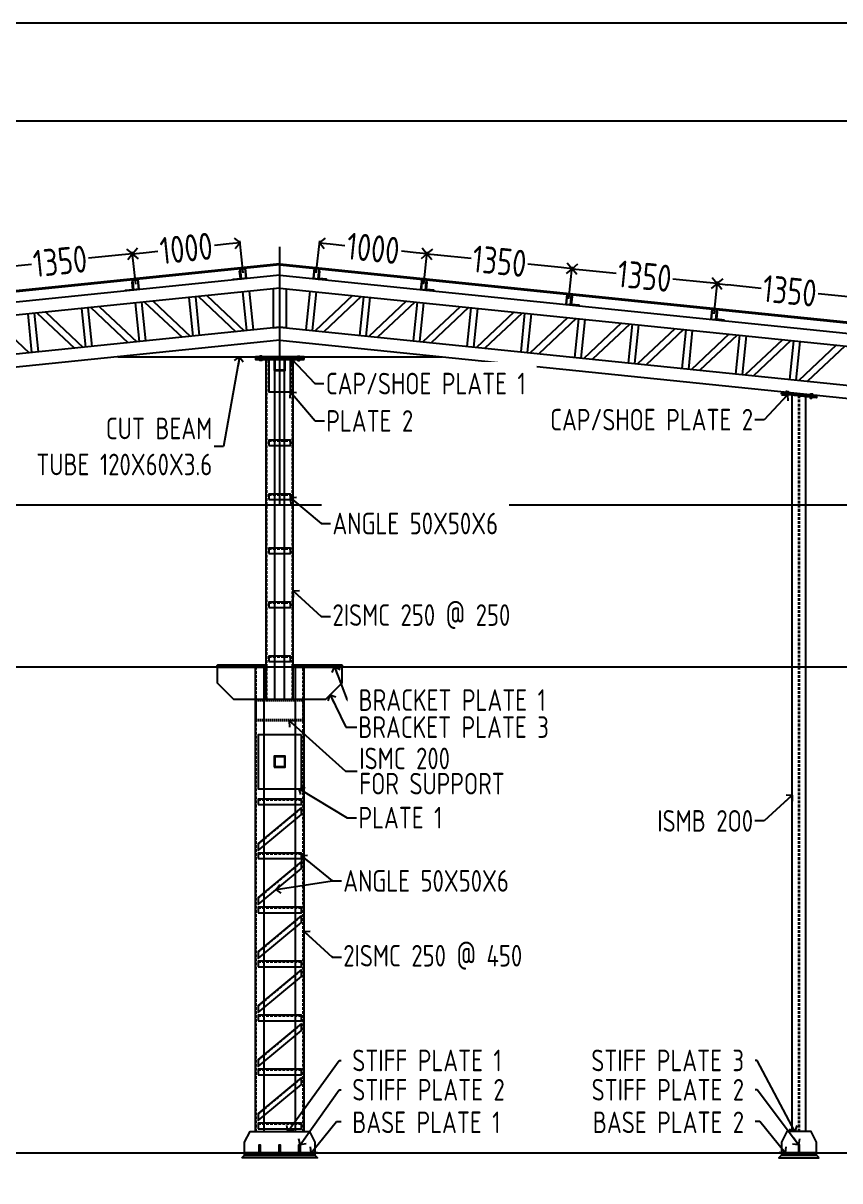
# Model space of a CAD drawing. Header units: millimetres. Extents: x 3470347 to 5996549, y -3470518 to 17149644.
# Drawn here: x 4647307 to 4654866, y 6624108 to 6634826 of the extents above; entities that cross this region are included whole.
import ezdxf

# ---------------------------------------------------------------- set-up
doc = ezdxf.new("R2010")
doc.units = ezdxf.units.MM
doc.header["$MEASUREMENT"] = 0
doc.header["$PDMODE"] = 35
doc.header["$PDSIZE"] = -5
doc.linetypes.add('DASHED', pattern=[0.75, 0.5, -0.25])
doc.linetypes.add('DASHED2', pattern=[0.375, 0.25, -0.125])
doc.layers.get('0').update_dxf_attribs({"linetype": 'CONTINUOUS', "lineweight": 25})
doc.layers.get('DEFPOINTS').update_dxf_attribs({"linetype": 'CONTINUOUS', "lineweight": 25})
doc.layers.add('BOLT', color=1, linetype='CONTINUOUS')
for name, color, linetype, lineweight in [('L5', 10, 'CONTINUOUS', 40), ('rRCC 1', 3, 'CONTINUOUS', 25), ('SHEET', 7, 'CONTINUOUS', 15)]:
    doc.layers.add(name, color=color, linetype=linetype, lineweight=lineweight)
doc.styles.add('DIM', font='geniso.shx', dxfattribs={"width": 0.85})
doc.dimstyles.new('ST-100', dxfattribs={"dimscale": 100, "dimtxt": 7, "dimasz": 5, "dimexe": 0.18, "dimexo": 0.0625, "dimgap": 0.2, "dimtad": 0, "dimdec": 0, "dimzin": 0, "dimdsep": 46, "dimtxsty": 'DIM', "dimblk": 'OPEN90', "dimcen": 0.09, "dimclrd": 256, "dimclrt": 7, "dimadec": 0, "dimazin": 0, "dimtfac": 1, "dimtdec": 0, "dimtofl": 0, "dimtmove": 0, "dimatfit": 3, "dimldrblk": 'OPEN90', "dimfxl": 1, "dimtolj": 1, "dimtzin": 0, "dimlwd": -1, "dimarcsym": 0})

# ---------------------------------------------------------------- blocks, each defined once
blk = doc.blocks.new('_Open90')
at = {"color": 0, "linetype": 'ByBlock', "lineweight": -2}
for p, q in [((0, 0), (-1, 0)), ((-0.5, 0.5), (0, 0)), ((0, 0), (-0.5, -0.5))]:
    blk.add_line(p, q, dxfattribs=at)
blk = doc.blocks.new('*D1063')
at = {"layer": 'BOLT'}
for p, q in [((4648220, 6632680), (4647911, 6632649)), ((4647076, 6632563), (4647384, 6632595))]:
    blk.add_line(p, q, dxfattribs=at)
at = {"layer": 'BOLT', "color": 0, "lineweight": -2}
for p, q in [((4648348, 6632411), (4648317, 6632708)), ((4647005, 6632273), (4646974, 6632571))]:
    blk.add_line(p, q, dxfattribs=at)
at = {"layer": 'DEFPOINTS', "color": 0}
for p in [(4648319, 6632690), (4648348, 6632404), (4647005, 6632267)]:
    blk.add_point(p, dxfattribs=at)
at = {"layer": 'BOLT', "xscale": 100, "yscale": 100, "zscale": 100}
for p, rotation in [((4648319, 6632690), 5.848071763045499), ((4646976, 6632553), 185.8480717630455)]:
    blk.add_blockref('_Open90', p, dxfattribs=dict(at, rotation=rotation))
at = {"layer": 'BOLT', "color": 7, "insert": (4647648, 6632622), "char_height": 250, "attachment_point": 5, "rotation": 5.8481, "style": 'DIM'}
blk.add_mtext('\\A1;1350', dxfattribs=at)
blk = doc.blocks.new('*D1064')
at = {"layer": 'BOLT'}
for p, q in [((4649214, 6632782), (4649079, 6632768)), ((4648418, 6632701), (4648553, 6632714))]:
    blk.add_line(p, q, dxfattribs=at)
at = {"layer": 'BOLT', "color": 0, "lineweight": -2}
for p, q in [((4649342, 6632513), (4649312, 6632810)), ((4648348, 6632411), (4648317, 6632708))]:
    blk.add_line(p, q, dxfattribs=at)
at = {"layer": 'DEFPOINTS', "color": 0}
for p in [(4649314, 6632792), (4649343, 6632506), (4648348, 6632404)]:
    blk.add_point(p, dxfattribs=at)
at = {"layer": 'BOLT', "yscale": 100, "zscale": 100}
for p, xscale, rotation in [((4649314, 6632792), 100, 5.848071763011922), ((4648319, 6632690), 99.99999999999999, 185.8480717630119)]:
    blk.add_blockref('_Open90', p, dxfattribs=dict(at, xscale=xscale, rotation=rotation))
at = {"layer": 'BOLT', "color": 7, "insert": (4648816, 6632741), "char_height": 250, "attachment_point": 5, "rotation": 5.8481, "style": 'DIM'}
blk.add_mtext('\\A1;1000', dxfattribs=at)
blk = doc.blocks.new('*D1445')
at = {"layer": 'BOLT', "color": 0, "lineweight": -2}
for p, q in [((4653701, 6632136), (4653732, 6632433)), ((4655044, 6631998), (4655074, 6632296))]:
    blk.add_line(p, q, dxfattribs=at)
at = {"layer": 'BOLT'}
for p, q in [((4653829, 6632405), (4654138, 6632374)), ((4654973, 6632288), (4654664, 6632320))]:
    blk.add_line(p, q, dxfattribs=at)
at = {"layer": 'DEFPOINTS', "color": 0}
for p in [(4653730, 6632415), (4653700, 6632129), (4655043, 6631992)]:
    blk.add_point(p, dxfattribs=at)
at = {"layer": 'BOLT', "yscale": 100, "zscale": 100}
for p, xscale, rotation in [((4653730, 6632415), 100, 174.1519282407262), ((4655073, 6632278), 99.99999999999999, 354.1519282407262)]:
    blk.add_blockref('_Open90', p, dxfattribs=dict(at, xscale=xscale, rotation=rotation))
at = {"layer": 'BOLT', "color": 7, "insert": (4654401, 6632347), "char_height": 250, "attachment_point": 5, "rotation": 354.1519, "style": 'DIM'}
blk.add_mtext('\\A1;1350', dxfattribs=at)
blk = doc.blocks.new('*D1446')
at = {"layer": 'BOLT', "color": 0, "lineweight": -2}
for p, q in [((4652358, 6632273), (4652389, 6632571)), ((4653701, 6632136), (4653732, 6632433))]:
    blk.add_line(p, q, dxfattribs=at)
at = {"layer": 'BOLT'}
for p, q in [((4652486, 6632543), (4652795, 6632511)), ((4653630, 6632426), (4653321, 6632457))]:
    blk.add_line(p, q, dxfattribs=at)
at = {"layer": 'DEFPOINTS', "color": 0}
for p in [(4652387, 6632553), (4652357, 6632267), (4653700, 6632129)]:
    blk.add_point(p, dxfattribs=at)
at = {"layer": 'BOLT', "xscale": 100, "yscale": 100, "zscale": 100}
for p, rotation in [((4652387, 6632553), 174.1519282407182), ((4653730, 6632415), 354.1519282407182)]:
    blk.add_blockref('_Open90', p, dxfattribs=dict(at, rotation=rotation))
at = {"layer": 'BOLT', "color": 7, "insert": (4653058, 6632484), "char_height": 250, "attachment_point": 5, "rotation": 354.1519, "style": 'DIM'}
blk.add_mtext('\\A1;1350', dxfattribs=at)
blk = doc.blocks.new('*D1447')
at = {"layer": 'BOLT', "color": 0, "lineweight": -2}
for p, q in [((4651015, 6632411), (4651046, 6632708)), ((4652358, 6632273), (4652389, 6632571))]:
    blk.add_line(p, q, dxfattribs=at)
at = {"layer": 'BOLT'}
for p, q in [((4651143, 6632680), (4651452, 6632649)), ((4652287, 6632563), (4651978, 6632595))]:
    blk.add_line(p, q, dxfattribs=at)
at = {"layer": 'DEFPOINTS', "color": 0}
for p in [(4651044, 6632690), (4651014, 6632404), (4652357, 6632267)]:
    blk.add_point(p, dxfattribs=at)
at = {"layer": 'BOLT', "xscale": 100, "yscale": 100, "zscale": 100}
for p, rotation in [((4651044, 6632690), 174.1519282407303), ((4652387, 6632553), 354.1519282407303)]:
    blk.add_blockref('_Open90', p, dxfattribs=dict(at, rotation=rotation))
at = {"layer": 'BOLT', "color": 7, "insert": (4651715, 6632622), "char_height": 250, "attachment_point": 5, "rotation": 354.1519, "style": 'DIM'}
blk.add_mtext('\\A1;1350', dxfattribs=at)
blk = doc.blocks.new('*D1448')
at = {"layer": 'BOLT', "color": 0, "lineweight": -2}
for p, q in [((4650020, 6632513), (4650051, 6632810)), ((4651015, 6632411), (4651046, 6632708))]:
    blk.add_line(p, q, dxfattribs=at)
at = {"layer": 'BOLT'}
for p, q in [((4650148, 6632782), (4650283, 6632768)), ((4650944, 6632701), (4650809, 6632714))]:
    blk.add_line(p, q, dxfattribs=at)
at = {"layer": 'DEFPOINTS', "color": 0}
for p in [(4650049, 6632792), (4650020, 6632506), (4651014, 6632404)]:
    blk.add_point(p, dxfattribs=at)
at = {"layer": 'BOLT', "xscale": 100, "yscale": 100, "zscale": 100}
for p, rotation in [((4650049, 6632792), 174.1519282406889), ((4651044, 6632690), 354.1519282406888)]:
    blk.add_blockref('_Open90', p, dxfattribs=dict(at, rotation=rotation))
at = {"layer": 'BOLT', "color": 7, "insert": (4650546, 6632741), "char_height": 250, "attachment_point": 5, "rotation": 354.1519, "style": 'DIM'}
blk.add_mtext('\\A1;1000', dxfattribs=at)

msp = doc.modelspace()

# ---------------------------------------------------------------- hatches: boundary and pattern name
at = {"transparency": 33554559}
h = msp.add_hatch(color=2, dxfattribs=at)
h.dxf.hatch_style = 1
h.paths.add_polyline_path([(4649314.33, 6632551.68), (4649324.11, 6632456.18), (4649371.86, 6632461.07), (4649362.08, 6632556.57)])
h.paths.add_polyline_path([(4649317.84, 6632548.82), (4649326.97, 6632459.69), (4649368.35, 6632463.93), (4649359.22, 6632553.06)], flags=16)
h = msp.add_hatch(color=2, dxfattribs=at)
h.dxf.hatch_style = 1
h.paths.add_polyline_path([(4649990.88, 6632461.07), (4650038.63, 6632456.18), (4650048.42, 6632551.68), (4650000.67, 6632556.57)])
h.paths.add_polyline_path([(4649994.39, 6632463.93), (4650035.78, 6632459.69), (4650044.91, 6632548.82), (4650003.52, 6632553.06)], flags=16)
h = msp.add_hatch(color=2, dxfattribs=at)
h.dxf.hatch_style = 1
h.paths.add_polyline_path([(4648319.53, 6632449.79), (4648329.31, 6632354.29), (4648377.06, 6632359.18), (4648367.28, 6632454.68)])
h.paths.add_polyline_path([(4648323.04, 6632446.93), (4648332.17, 6632357.8), (4648373.55, 6632362.03), (4648364.43, 6632451.17)], flags=16)
h = msp.add_hatch(color=2, dxfattribs=at)
h.dxf.hatch_style = 1
h.paths.add_polyline_path([(4650985.68, 6632359.18), (4651033.43, 6632354.29), (4651043.21, 6632449.79), (4650995.46, 6632454.68)])
h.paths.add_polyline_path([(4650989.19, 6632362.03), (4651030.57, 6632357.8), (4651039.7, 6632446.93), (4650998.32, 6632451.17)], flags=16)
h = msp.add_hatch(color=2, dxfattribs=at)
h.dxf.hatch_style = 1
h.paths.add_polyline_path([(4652328.65, 6632221.62), (4652376.4, 6632216.73), (4652386.18, 6632312.23), (4652338.43, 6632317.12)])
h.paths.add_polyline_path([(4652332.16, 6632224.48), (4652373.55, 6632220.24), (4652382.68, 6632309.38), (4652341.29, 6632313.62)], flags=16)
h = msp.add_hatch(color=2, dxfattribs=at)
h.dxf.hatch_style = 1
h.paths.add_polyline_path([(4653671.63, 6632084.07), (4653719.38, 6632079.18), (4653729.16, 6632174.68), (4653681.41, 6632179.57)])
h.paths.add_polyline_path([(4653675.14, 6632086.93), (4653716.52, 6632082.69), (4653725.65, 6632171.82), (4653684.27, 6632176.06)], flags=16)
h = msp.add_hatch(color=2, dxfattribs=at)
h.dxf.hatch_style = 1
h.paths.add_polyline_path([(4649631.37, 6631611.5), (4649631.37, 6631711.5), (4649731.37, 6631711.5), (4649731.37, 6631611.5)])
h.paths.add_polyline_path([(4649635.37, 6631615.5), (4649635.37, 6631707.5), (4649727.37, 6631707.5), (4649727.37, 6631615.5)], flags=16)
h = msp.add_hatch(color=2, dxfattribs=at)
h.dxf.hatch_style = 1
h.paths.add_polyline_path([(4649631.37, 6627938.5), (4649631.37, 6628038.5), (4649731.37, 6628038.5), (4649731.37, 6627938.5)])
h.paths.add_polyline_path([(4649635.37, 6627942.5), (4649635.37, 6628034.5), (4649727.37, 6628034.5), (4649727.37, 6627942.5)], flags=16)

# ---------------------------------------------------------------- linework, layer by layer
at = {"color": 1}
for p, q in [((4649556.37, 6628565.5, 0), (4649556.37, 6631712, 0)), ((4649636.37, 6628565.5, 0), (4649636.37, 6631712, 0)), ((4649726.37, 6628565.5, 0), (4649726.37, 6631712, 0)), ((4649806.37, 6628565.5, 0), (4649806.37, 6631712, 0)), ((4654425.54, 6624565.5, 0), (4654425.54, 6631379.59, 0)), ((4654550.54, 6624565.5, 0), (4654550.54, 6631366.79, 0)), ((4649456.37, 6624565.5, 0), (4649456.37, 6628865.5, 0)), ((4649536.37, 6628465.5, 0), (4649536.37, 6628865.5, 0)), ((4649826.37, 6628265.5, 0), (4649826.37, 6628865.5, 0)), ((4649906.37, 6624565.5, 0), (4649906.37, 6628865.5, 0)), ((4649536.37, 6624565.5, 0), (4649536.37, 6628465.5, 0)), ((4649826.37, 6624565.5, 0), (4649826.37, 6628265.5, 0))]:
    msp.add_line(p, q, dxfattribs=at)
at = {"color": 1, "linetype": 'DASHED', "ltscale": 50}
for p, q in [((4649563.47, 6628565.5, 0), (4649563.47, 6631712, 0)), ((4649799.27, 6628565.5, 0), (4649799.27, 6631712, 0)), ((4654484.59, 6624565.5, 0), (4654484.59, 6631373.54, 0)), ((4654491.49, 6624565.5, 0), (4654491.49, 6631372.83, 0)), ((4649463.47, 6628465.5, 0), (4649463.47, 6628865.5, 0)), ((4649899.27, 6628265.5, 0), (4649899.27, 6628865.5, 0)), ((4649463.47, 6624565.5, 0), (4649463.47, 6628465.5, 0)), ((4649899.27, 6624565.5, 0), (4649899.27, 6628265.5, 0))]:
    msp.add_line(p, q, dxfattribs=at)
at = {"color": 8, "elevation": 0}
for points in [[(4649681.37, 6630365.5), (4649681.37, 6632756.44)], [(4634681.37, 6630365.5), (4664681.37, 6630365.5)], [(4634681.37, 6628865.5), (4664681.37, 6628865.5)], [(4634681.37, 6624365.5), (4664681.37, 6624365.5)]]:
    msp.add_lwpolyline(points, dxfattribs=at)
at = {"color": 140, "elevation": 0}
for points in [[(4649681.37, 6632599.32), (4634666.37, 6631061.43), (4634666.37, 6627268.09)], [(4649681.37, 6632589.27), (4634676.37, 6631052.4), (4634676.37, 6627268.09)], [(4649681.37, 6632599.32), (4664696.37, 6631061.43), (4664696.37, 6627268.09)], [(4649681.37, 6632589.27), (4664686.37, 6631052.4), (4664686.37, 6627268.09)]]:
    msp.add_lwpolyline(points, dxfattribs=at)
at = {"elevation": 0}
for points in [[(4649362.08, 6632556.57), (4649371.86, 6632461.07), (4649324.11, 6632456.18), (4649314.33, 6632551.68)], [(4649359.22, 6632553.06), (4649368.35, 6632463.93), (4649326.97, 6632459.69), (4649317.84, 6632548.82)], [(4650000.67, 6632556.57), (4649990.88, 6632461.07), (4650038.63, 6632456.18), (4650048.42, 6632551.68)], [(4650003.52, 6632553.06), (4649994.39, 6632463.93), (4650035.78, 6632459.69), (4650044.91, 6632548.82)], [(4648367.28, 6632454.68), (4648377.06, 6632359.18), (4648329.31, 6632354.29), (4648319.53, 6632449.79)], [(4648364.43, 6632451.17), (4648373.55, 6632362.03), (4648332.17, 6632357.8), (4648323.04, 6632446.93)], [(4650995.46, 6632454.68), (4650985.68, 6632359.18), (4651033.43, 6632354.29), (4651043.21, 6632449.79)], [(4650998.32, 6632451.17), (4650989.19, 6632362.03), (4651030.57, 6632357.8), (4651039.7, 6632446.93)], [(4652338.43, 6632317.12), (4652328.65, 6632221.62), (4652376.4, 6632216.73), (4652386.18, 6632312.23)], [(4652341.29, 6632313.62), (4652332.16, 6632224.48), (4652373.55, 6632220.24), (4652382.68, 6632309.38)], [(4653681.41, 6632179.57), (4653671.63, 6632084.07), (4653719.38, 6632079.18), (4653729.16, 6632174.68)], [(4653684.27, 6632176.06), (4653675.14, 6632086.93), (4653716.52, 6632082.69), (4653725.65, 6632171.82)]]:
    msp.add_lwpolyline(points, close=True, dxfattribs=at)
at = {"color": 3, "elevation": 0}
for points in [[(4649681.36, 6632492.77), (4634775.22, 6630966.02)], [(4649681.38, 6632492.77), (4664587.52, 6630966.02)], [(4649681.38, 6632492.77), (4664587.52, 6630966.02)], [(4649681.36, 6632372.14), (4634787.45, 6630846.65)], [(4649377.99, 6631979.18), (4649341.31, 6632337.31)], [(4649437.68, 6631985.3), (4649401, 6632343.42)], [(4649681.36, 6632372.14), (4649621.36, 6632365.99), (4649621.36, 6632004.11), (4649681.36, 6632010.26)], [(4649681.38, 6632372.14), (4664575.29, 6630846.65)], [(4649681.38, 6632372.14), (4649741.38, 6632365.99), (4649741.38, 6632004.11), (4649681.38, 6632010.26)], [(4649925.06, 6631985.3), (4649961.75, 6632343.42)], [(4649984.75, 6631979.18), (4650021.43, 6632337.31)], [(4648383.2, 6631877.29), (4648346.51, 6632235.42)], [(4648442.88, 6631883.41), (4648406.2, 6632241.53)], [(4648431.07, 6632244.08), (4648776.88, 6631917.62)], [(4648509.92, 6632252.16), (4648855.75, 6631925.66)], [(4648880.59, 6631928.24), (4648843.91, 6632286.37)], [(4648940.28, 6631934.35), (4648903.6, 6632292.48)], [(4648928.47, 6632295.03), (4649274.27, 6631968.56)], [(4649007.32, 6632303.1), (4649353.15, 6631976.61)], [(4650355.43, 6632303.1), (4650009.59, 6631976.61)], [(4650434.27, 6632295.03), (4650088.47, 6631968.56)], [(4650422.46, 6631934.35), (4650459.14, 6632292.48)], [(4650482.15, 6631928.24), (4650518.83, 6632286.37)], [(4650852.82, 6632252.16), (4650506.99, 6631925.66)], [(4650931.67, 6632244.08), (4650585.87, 6631917.62)], [(4650919.86, 6631883.41), (4650956.54, 6632241.53)], [(4650979.55, 6631877.29), (4651016.23, 6632235.42)], [(4647388.4, 6631775.4), (4647351.72, 6632133.53)], [(4647448.09, 6631781.52), (4647411.41, 6632139.64)], [(4647436.28, 6632142.19), (4647782.08, 6631815.73)], [(4647515.12, 6632150.27), (4647860.96, 6631823.77)], [(4647885.8, 6631826.35), (4647849.12, 6632184.47)], [(4647945.49, 6631832.46), (4647908.8, 6632190.59)], [(4647933.67, 6632193.14), (4648279.48, 6631866.67)], [(4648012.52, 6632201.21), (4648358.36, 6631874.72)], [(4651350.22, 6632201.21), (4651004.39, 6631874.72)], [(4651429.07, 6632193.14), (4651083.27, 6631866.67)], [(4651417.26, 6631832.46), (4651453.94, 6632190.59)], [(4651476.95, 6631826.35), (4651513.63, 6632184.47)], [(4651847.62, 6632150.27), (4651501.78, 6631823.77)], [(4651926.47, 6632142.19), (4651580.66, 6631815.73)], [(4651914.66, 6631781.52), (4651951.34, 6632139.64)], [(4651974.34, 6631775.4), (4652011.02, 6632133.53)], [(4647017.73, 6632099.32), (4647363.56, 6631772.83)], [(4652345.02, 6632099.32), (4651999.18, 6631772.83)], [(4652423.86, 6632091.24), (4652078.06, 6631764.78)], [(4652412.05, 6631730.57), (4652448.73, 6632088.7)], [(4652471.74, 6631724.46), (4652508.42, 6632082.58)], [(4652842.41, 6632048.37), (4652496.58, 6631721.88)], [(4652921.26, 6632040.3), (4652575.46, 6631713.83)], [(4652909.45, 6631679.63), (4652946.13, 6632037.75)], [(4652969.14, 6631673.51), (4653005.82, 6632031.64)], [(4649681.36, 6632010.26), (4634824.13, 6630488.52)], [(4649681.38, 6632010.26), (4664538.61, 6630488.52)], [(4653339.81, 6631997.43), (4652993.98, 6631670.93)], [(4653418.66, 6631989.35), (4653072.86, 6631662.89)], [(4653406.85, 6631628.68), (4653443.53, 6631986.81)], [(4653466.54, 6631622.57), (4653503.22, 6631980.69)], [(4653837.21, 6631946.48), (4653491.37, 6631619.99)], [(4653916.06, 6631938.41), (4653570.25, 6631611.94)], [(4653904.25, 6631577.73), (4653940.93, 6631935.86)], [(4653963.93, 6631571.62), (4654000.62, 6631929.75)], [(4649681.36, 6631889.63), (4634836.36, 6630369.14)], [(4649681.38, 6631889.63), (4664526.38, 6630369.14)], [(4654334.61, 6631895.54), (4653988.77, 6631569.04)], [(4654413.46, 6631887.46), (4654067.65, 6631561)], [(4654401.64, 6631526.79), (4654438.33, 6631884.92)], [(4654461.33, 6631520.68), (4654498.01, 6631878.8)], [(4654832.01, 6631844.59), (4654486.17, 6631518.1)], [(4654910.85, 6631836.52), (4654565.05, 6631510.05)], [(4648181.36, 6631736), (4651181.36, 6631736)], [(4649581.37, 6630915.5), (4649781.37, 6630915.5), (4649781.37, 6630965.5), (4649581.37, 6630965.5), (4649581.37, 6630915.5)], [(4649581.37, 6630415.5), (4649781.37, 6630415.5), (4649781.37, 6630465.5), (4649581.37, 6630465.5), (4649581.37, 6630415.5)], [(4649581.37, 6629915.5), (4649781.37, 6629915.5), (4649781.37, 6629965.5), (4649581.37, 6629965.5), (4649581.37, 6629915.5)], [(4649581.37, 6629415.5), (4649781.37, 6629415.5), (4649781.37, 6629465.5), (4649581.37, 6629465.5), (4649581.37, 6629415.5)], [(4649581.37, 6628915.5), (4649781.37, 6628915.5), (4649781.37, 6628965.5), (4649581.37, 6628965.5), (4649581.37, 6628915.5)], [(4649481.37, 6627590.5), (4649881.37, 6627590.5), (4649881.37, 6627640.5), (4649481.37, 6627640.5), (4649481.37, 6627590.5)], [(4649881.38, 6627565.52), (4649481.37, 6627230.71), (4649481.37, 6627165.5), (4649881.37, 6627500.3), (4649881.37, 6627565.5)], [(4649481.37, 6627090.5), (4649881.37, 6627090.5), (4649881.37, 6627140.5), (4649481.37, 6627140.5), (4649481.37, 6627090.5)], [(4649881.38, 6627065.52), (4649481.37, 6626730.71), (4649481.37, 6626665.5), (4649881.37, 6627000.3), (4649881.37, 6627065.5)], [(4649481.37, 6626590.5), (4649881.37, 6626590.5), (4649881.37, 6626640.5), (4649481.37, 6626640.5), (4649481.37, 6626590.5)], [(4649881.38, 6626565.52), (4649481.37, 6626230.71), (4649481.37, 6626165.5), (4649881.37, 6626500.3), (4649881.37, 6626565.5)], [(4649481.37, 6626090.5), (4649881.37, 6626090.5), (4649881.37, 6626140.5), (4649481.37, 6626140.5), (4649481.37, 6626090.5)], [(4649881.38, 6626065.52), (4649481.37, 6625730.71), (4649481.37, 6625665.5), (4649881.37, 6626000.3), (4649881.37, 6626065.5)], [(4649481.37, 6625590.5), (4649881.37, 6625590.5), (4649881.37, 6625640.5), (4649481.37, 6625640.5), (4649481.37, 6625590.5)], [(4649881.38, 6625565.52), (4649481.37, 6625230.71), (4649481.37, 6625165.5), (4649881.37, 6625500.3), (4649881.37, 6625565.5)], [(4649481.37, 6625090.5), (4649881.37, 6625090.5), (4649881.37, 6625140.5), (4649481.37, 6625140.5), (4649481.37, 6625090.5)], [(4649881.38, 6625065.52), (4649481.37, 6624730.71), (4649481.37, 6624665.5), (4649881.37, 6625000.3), (4649881.37, 6625065.5)], [(4649481.37, 6624590.5), (4649881.37, 6624590.5), (4649881.37, 6624640.5), (4649481.37, 6624640.5), (4649481.37, 6624590.5)]]:
    msp.add_lwpolyline(points, dxfattribs=at)
for points in [[(4649249.5, 6632448.54), (4649248.89, 6632454.5), (4649317.53, 6632461.53), (4649310.5, 6632530.18), (4649316.47, 6632530.79), (4649324.11, 6632456.18)], [(4650113.24, 6632448.54), (4650113.85, 6632454.5), (4650045.21, 6632461.53), (4650052.24, 6632530.18), (4650046.28, 6632530.79), (4650038.63, 6632456.18)], [(4648254.7, 6632346.64), (4648254.09, 6632352.61), (4648322.73, 6632359.64), (4648315.7, 6632428.28), (4648321.67, 6632428.9), (4648329.31, 6632354.29)], [(4651108.04, 6632346.64), (4651108.65, 6632352.61), (4651040.01, 6632359.64), (4651047.04, 6632428.28), (4651041.07, 6632428.9), (4651033.43, 6632354.29)], [(4652451.01, 6632209.09), (4652451.62, 6632215.06), (4652382.98, 6632222.09), (4652390.01, 6632290.73), (4652384.05, 6632291.34), (4652376.4, 6632216.73)], [(4653793.99, 6632071.54), (4653794.6, 6632077.51), (4653725.96, 6632084.54), (4653732.99, 6632153.18), (4653727.02, 6632153.79), (4653719.38, 6632079.18)], [(4649631.37, 6631611.5), (4649731.37, 6631611.5), (4649731.37, 6631711.5), (4649631.37, 6631711.5)], [(4649635.37, 6631615.5), (4649727.37, 6631615.5), (4649727.37, 6631707.5), (4649635.37, 6631707.5)], [(4650256.37, 6628865.5), (4650256.37, 6628715.5), (4650106.37, 6628565.5), (4649256.37, 6628565.5), (4649106.37, 6628715.5), (4649106.37, 6628865.5)], [(4649631.37, 6627938.5), (4649731.37, 6627938.5), (4649731.37, 6628038.5), (4649631.37, 6628038.5)], [(4649635.37, 6627942.5), (4649727.37, 6627942.5), (4649727.37, 6628034.5), (4649635.37, 6628034.5)]]:
    msp.add_lwpolyline(points, close=True, dxfattribs=at)
at = {"color": 5, "elevation": 0}
for points in [[(4649907, 6631712), (4649907, 6631736), (4649456.37, 6631736), (4649456.37, 6631712)], [(4649781.37, 6631711.5), (4649581.37, 6631711.5), (4649581.37, 6631411.5), (4649781.37, 6631411.5)], [(4654325.83, 6631389.8), (4654328.28, 6631413.68), (4654652.69, 6631380.45), (4654650.24, 6631356.57)], [(4649881.37, 6628238.5), (4649481.37, 6628238.5), (4649481.37, 6627738.5), (4649881.37, 6627738.5)], [(4654650.54, 6624345.5), (4654650.54, 6624365.5), (4654325.54, 6624365.5), (4654325.54, 6624345.5)]]:
    msp.add_lwpolyline(points, close=True, dxfattribs=at)
for points in [[(4649907, 6631724), (4649456.37, 6631724)], [(4649514.37, 6631736), (4649514.37, 6631744), (4649498.37, 6631744), (4649498.37, 6631736)], [(4649514.37, 6631712), (4649514.37, 6631704), (4649498.37, 6631704), (4649498.37, 6631712)], [(4649506.37, 6631704), (4649506.37, 6631744)], [(4649506.37, 6631712), (4649506.37, 6631736)], [(4649848.37, 6631736), (4649848.37, 6631744), (4649864.37, 6631744), (4649864.37, 6631736)], [(4649848.37, 6631712), (4649848.37, 6631704), (4649864.37, 6631704), (4649864.37, 6631712)], [(4649856.37, 6631704), (4649856.37, 6631744)], [(4649856.37, 6631712), (4649856.37, 6631736)], [(4654327.06, 6631401.74), (4654651.46, 6631368.51)], [(4654367.62, 6631385.52), (4654366.8, 6631377.56), (4654382.72, 6631375.93), (4654383.53, 6631383.89)], [(4654370.06, 6631409.4), (4654370.88, 6631417.35), (4654386.79, 6631415.72), (4654385.98, 6631407.77)], [(4654374.76, 6631376.75), (4654378.84, 6631416.54)], [(4654594.99, 6631386.36), (4654595.8, 6631394.32), (4654611.72, 6631392.69), (4654610.91, 6631384.73)], [(4654599.69, 6631353.71), (4654603.76, 6631393.5)], [(4654600.5, 6631361.67), (4654602.95, 6631385.54)], [(4654592.54, 6631362.48), (4654591.73, 6631354.52), (4654607.65, 6631352.89), (4654608.46, 6631360.85)], [(4649356.37, 6624345.5), (4649356.37, 6624365.5), (4650006.37, 6624365.5), (4650006.37, 6624345.5), (4649356.37, 6624345.5)]]:
    msp.add_lwpolyline(points, dxfattribs=at)
at = {"color": 3, "linetype": 'DASHED', "ltscale": 50, "elevation": 0}
for points in [[(4649581.37, 6630959.5), (4649781.37, 6630959.5)], [(4649581.37, 6630459.5), (4649781.37, 6630459.5)], [(4649581.37, 6629959.5), (4649781.37, 6629959.5)], [(4649581.37, 6629459.5), (4649781.37, 6629459.5)], [(4649581.37, 6628959.5), (4649781.37, 6628959.5)], [(4649481.37, 6627634.5), (4649881.37, 6627634.5)], [(4649481.37, 6627222.88), (4649881.37, 6627557.68)], [(4649481.37, 6627134.5), (4649881.37, 6627134.5)], [(4649481.37, 6626722.88), (4649881.37, 6627057.68)], [(4649481.37, 6626634.5), (4649881.37, 6626634.5)], [(4649481.37, 6626222.88), (4649881.37, 6626557.68)], [(4649481.37, 6626134.5), (4649881.37, 6626134.5)], [(4649481.37, 6625722.88), (4649881.37, 6626057.68)], [(4649481.37, 6625634.5), (4649881.37, 6625634.5)], [(4649481.37, 6625222.88), (4649881.37, 6625557.68)], [(4649481.37, 6625134.5), (4649881.37, 6625134.5)], [(4649481.37, 6624722.88), (4649881.37, 6625057.68)], [(4649481.37, 6624634.5), (4649881.37, 6624634.5)]]:
    msp.add_lwpolyline(points, dxfattribs=at)
at = {"color": 6, "linetype": 'DASHED2', "ltscale": 50, "elevation": 0}
for points in [[(4649899.27, 6628365.5), (4649463.47, 6628365.5), (4649463.47, 6628565.5), (4649899.27, 6628565.5)], [(4649899.27, 6628376.3), (4649463.47, 6628376.3), (4649463.47, 6628554.7), (4649899.27, 6628554.7)]]:
    msp.add_lwpolyline(points, close=True, dxfattribs=at)
at = {"color": 4, "elevation": 0}
for points in [[(4649956.37, 6624565.5), (4650006.37, 6624465.5), (4650006.37, 6624365.5), (4649356.37, 6624365.5), (4649356.37, 6624465.5), (4649406.37, 6624565.5)], [(4654325.54, 6624465.5), (4654325.54, 6624365.5), (4654650.54, 6624365.5), (4654650.54, 6624465.5), (4654600.54, 6624565.5), (4654375.54, 6624565.5)], [(4649491.37, 6624365.5), (4649491.37, 6624440.5), (4649501.37, 6624440.5), (4649501.37, 6624365.5)], [(4649676.37, 6624365.5), (4649676.37, 6624440.5), (4649686.37, 6624440.5), (4649686.37, 6624365.5)], [(4649859.7, 6624365.5), (4649859.7, 6624440.5), (4649869.7, 6624440.5), (4649869.7, 6624365.5)], [(4654493.04, 6624365.5), (4654493.04, 6624440.5), (4654483.04, 6624440.5), (4654483.04, 6624365.5)]]:
    msp.add_lwpolyline(points, close=True, dxfattribs=at)
at = {"color": 6, "elevation": 0}
for points in [[(4649331.37, 6624320.5), (4649356.37, 6624345.5), (4650006.37, 6624345.5), (4650031.37, 6624320.5)], [(4654675.54, 6624320.5), (4654650.54, 6624345.5), (4654325.54, 6624345.5), (4654300.54, 6624320.5)]]:
    msp.add_lwpolyline(points, close=True, dxfattribs=at)
at = {"layer": 'L5', "color": 0, "linetype": 'ByBlock', "elevation": 0}
for points in [[(4649556.37, 6628865.5), (4649106.37, 6628865.5), (4649106.37, 6628877.5), (4649556.37, 6628877.5)], [(4649806.37, 6628865.5), (4650256.37, 6628865.5), (4650256.37, 6628877.5), (4649806.37, 6628877.5)]]:
    msp.add_lwpolyline(points, close=True, dxfattribs=at)

# ---------------------------------------------------------------- dimensions: what is measured, and where the dimension line sits
at = {"layer": 'BOLT'}
for base, p1, p2, angle, picture, middle in [((4649313.8, 6632792.37, 0), (4648348.3, 6632404.48, 0), (4649343.09, 6632506.37, 0), 5.848072, '*D1064', (4648816.4, 6632741.42, 0)), ((4650048.94, 6632792.37, 0), (4651014.44, 6632404.48, 0), (4650019.65, 6632506.37, 0), 174.151928, '*D1448', (4650546.34, 6632741.42, 0)), ((4648319.01, 6632690.47, 0), (4647005.32, 6632266.93, 0), (4648348.3, 6632404.48, 0), 5.848072, '*D1063', (4647647.52, 6632621.7, 0)), ((4651043.74, 6632690.47, 0), (4652357.42, 6632266.93, 0), (4651014.44, 6632404.48, 0), 174.151928, '*D1447', (4651715.22, 6632621.7, 0)), ((4652386.71, 6632552.92, 0), (4653700.39, 6632129.38, 0), (4652357.42, 6632266.93, 0), 174.151928, '*D1446', (4653058.2, 6632484.15, 0)), ((4653729.69, 6632415.37, 0), (4655043.37, 6631991.82, 0), (4653700.39, 6632129.38, 0), 174.151928, '*D1445', (4654401.17, 6632346.59, 0))]:
    dim = msp.add_linear_dim(base=base, p1=p1, p2=p2, angle=angle, dimstyle='ST-100', override={"dimtxt": 2.5, "dimasz": 1, "dimtmove": 1}, dxfattribs=at)
    dim.commit()
    dim.dimension.update_dxf_attribs({"geometry": picture, "text_midpoint": middle})

# ---------------------------------------------------------------- leaders
at = {"layer": 'rRCC 1'}
for points in [[(4649756.71, 6624565.5, 0), (4650230.38, 6625222.18, 0), (4650357.91, 6625222.18, 0)], [(4654450.12, 6624565.5, 0), (4654101.53, 6625222.18, 0), (4653974, 6625222.18, 0)], [(4649869.12, 6624440.5, 0), (4650230.38, 6624950.75, 0), (4650357.91, 6624950.75, 0)], [(4654483.04, 6624440.5, 0), (4654101.53, 6624950.75, 0), (4653974, 6624950.75, 0)], [(4649970.9, 6624365.5, 0), (4650207.73, 6624657.96, 0), (4650357.91, 6624657.96, 0)], [(4654361.01, 6624365.5, 0), (4654124.18, 6624657.96, 0), (4653974, 6624657.96, 0)]]:
    msp.add_leader(points, dimstyle='ST-100', override={"dimasz": 0.8}, dxfattribs=at)

# ---------------------------------------------------------------- next in the draw order: texts
at = {"layer": 'rRCC 1', "color": 7, "insert": (4649056.75, 6630906.85, 0), "char_height": 200, "attachment_point": 6, "style": 'DIM', "bg_fill": 2}
msp.add_mtext('\\A1;CUT BEAM\\PTUBE 120X60X3.6', dxfattribs=at)

# ---------------------------------------------------------------- next in the draw order: linework, layer by layer
at = {"color": 192, "lineweight": 25, "elevation": 0}
msp.add_lwpolyline([(4630913.37, 6601077.16), (4678644.03, 6601077.16), (4678644.03, 6634826.15), (4630913.37, 6634826.15)], close=True, dxfattribs=at)
at = {"layer": 'SHEET', "color": 220, "lineweight": 25, "elevation": 0}
msp.add_lwpolyline([(4631822.52, 6601984.62), (4677734.87, 6601984.62), (4677734.87, 6633918.7), (4631822.52, 6633918.7)], close=True, dxfattribs=at)

# ---------------------------------------------------------------- next in the draw order: leaders
at = {"layer": 'rRCC 1'}
msp.add_leader([(4649309.76, 6631736, 0), (4649160.18, 6630906.85, 0), (4649074.14, 6630906.85, 0)], dimstyle='ST-100', override={"dimasz": 0.8}, dxfattribs=at)

# ---------------------------------------------------------------- next in the draw order: texts
at = {"layer": 'rRCC 1', "color": 7, "char_height": 200, "style": 'DIM', "bg_fill": 2}
for s, insert, attachment_point in [('\\A1;CAP/SHOE PLATE 1', (4650108.15, 6631488.78, 0), 4), ('\\A1;ANGLE 50X50X6', (4650169.49, 6630193.33, 0), 4), ('\\A1;2ISMC 250 @ 250', (4650169.49, 6629331.39, 0), 4), ('\\A1;ISMB 2O0', (4654062.42, 6627440.26, 0), 6), ('\\A1;\\Fgeniso.shx|c1;ANGLE 50X50X6', (4650269.49, 6626884.56, 0), 4), ('\\A1;2ISMC 250 @ 450', (4650269.49, 6626177.38, 0), 4)]:
    msp.add_mtext(s, dxfattribs=dict(at, insert=insert, attachment_point=attachment_point))
for s, insert, attachment_point, line_spacing_factor in [('\\A1;ISMC 200\\PFOR SUPPORT', (4650417.73, 6627901.61, 0), 4, 0.7), ('\\A1;STIFF PLATE 1', (4650352.83, 6625222.18, 0), 4, 0.709091), ('\\A1;STIFF PLATE 3', (4653979.07, 6625222.18, 0), 6, 0.709091)]:
    msp.add_mtext(s, dxfattribs=dict(at, insert=insert, attachment_point=attachment_point, line_spacing_factor=line_spacing_factor))

# ---------------------------------------------------------------- next in the draw order: texts
for s, insert, attachment_point in [('\\A1;PLATE 2', (4650112.54, 6631143.02, 0), 4), ('\\A1;CAP/SHOE PLATE 2', (4654062.42, 6631154.58, 0), 6), ('\\A1;PLATE 1', (4650410.28, 6627470.02, 0), 4)]:
    msp.add_mtext(s, dxfattribs=dict(at, insert=insert, attachment_point=attachment_point))
at = {"layer": 'rRCC 1', "color": 7, "char_height": 200, "line_spacing_factor": 0.709091, "style": 'DIM', "bg_fill": 2}
for insert, attachment_point in [((4650352.83, 6624950.75, 0), 4), ((4653979.07, 6624950.75, 0), 6)]:
    msp.add_mtext('\\A1;STIFF PLATE 2', dxfattribs=dict(at, insert=insert, attachment_point=attachment_point))

# ---------------------------------------------------------------- next in the draw order: leaders
at = {"layer": 'rRCC 1'}
for points in [[(4649788.89, 6631719.72, 0), (4650004.72, 6631488.78, 0), (4650090.76, 6631488.78, 0)], [(4649781.37, 6630431.46, 0), (4650066.05, 6630193.33, 0), (4650152.09, 6630193.33, 0)], [(4649806.37, 6629569.52, 0), (4650066.05, 6629331.39, 0), (4650152.09, 6629331.39, 0)], [(4649771.83, 6628365.5, 0), (4650289.89, 6627901.61, 0), (4650397.73, 6627901.61, 0)], [(4654425.54, 6627678.38, 0), (4654165.86, 6627440.26, 0), (4654079.82, 6627440.26, 0)], [(4649881.37, 6627115.5, 0), (4650166.05, 6626884.56, 0), (4650252.09, 6626884.56, 0)], [(4649648.73, 6626805.58, 0), (4650166.05, 6626884.56, 0), (4650252.09, 6626884.56, 0)], [(4649906.37, 6626415.5, 0), (4650166.05, 6626177.38, 0), (4650252.09, 6626177.38, 0)]]:
    msp.add_leader(points, dimstyle='ST-100', override={"dimasz": 0.8}, dxfattribs=at)

# ---------------------------------------------------------------- next in the draw order: texts
at = {"layer": 'rRCC 1', "color": 7, "insert": (4650408.34, 6628308, 0), "char_height": 200, "attachment_point": 4, "style": 'DIM', "bg_fill": 2}
msp.add_mtext('\\A1;BRACKET PLATE 3', dxfattribs=at)
at = {"layer": 'rRCC 1', "color": 7, "char_height": 200, "line_spacing_factor": 0.709091, "style": 'DIM', "bg_fill": 2}
for s, insert, attachment_point in [('\\A1;BASE PLATE 1', (4650352.83, 6624649.37, 0), 4), ('\\A1;BASE PLATE 2', (4653979.07, 6624649.37, 0), 6)]:
    msp.add_mtext(s, dxfattribs=dict(at, insert=insert, attachment_point=attachment_point))

# ---------------------------------------------------------------- next in the draw order: leaders
at = {"layer": 'rRCC 1'}
for points in [[(4649781.37, 6631411.5, 0), (4650009.1, 6631143.02, 0), (4650095.14, 6631143.02, 0)], [(4654381.68, 6631385.52, 0), (4654165.86, 6631154.58, 0), (4654079.82, 6631154.58, 0)], [(4649862.51, 6627738.5, 0), (4650306.84, 6627470.02, 0), (4650392.88, 6627470.02, 0)]]:
    msp.add_leader(points, dimstyle='ST-100', override={"dimasz": 0.8}, dxfattribs=at)

# ---------------------------------------------------------------- next in the draw order: leaders
for points in [[(4650189.09, 6628865.5, 0), (4650304.91, 6628558.68, 0), (4650390.95, 6628558.68, 0)], [(4650146.79, 6628605.93, 0), (4650294.41, 6628308, 0), (4650395.12, 6628308, 0)]]:
    msp.add_leader(points, dimstyle='ST-100', override={"dimasz": 0.8}, dxfattribs=at)

# ---------------------------------------------------------------- next in the draw order: texts
at = {"layer": 'rRCC 1', "color": 7, "insert": (4650411.5, 6628558.68, 0), "char_height": 200, "attachment_point": 4, "style": 'DIM', "bg_fill": 2}
msp.add_mtext('\\A1;BRACKET PLATE 1', dxfattribs=at)

doc.saveas('drawing.dxf')
